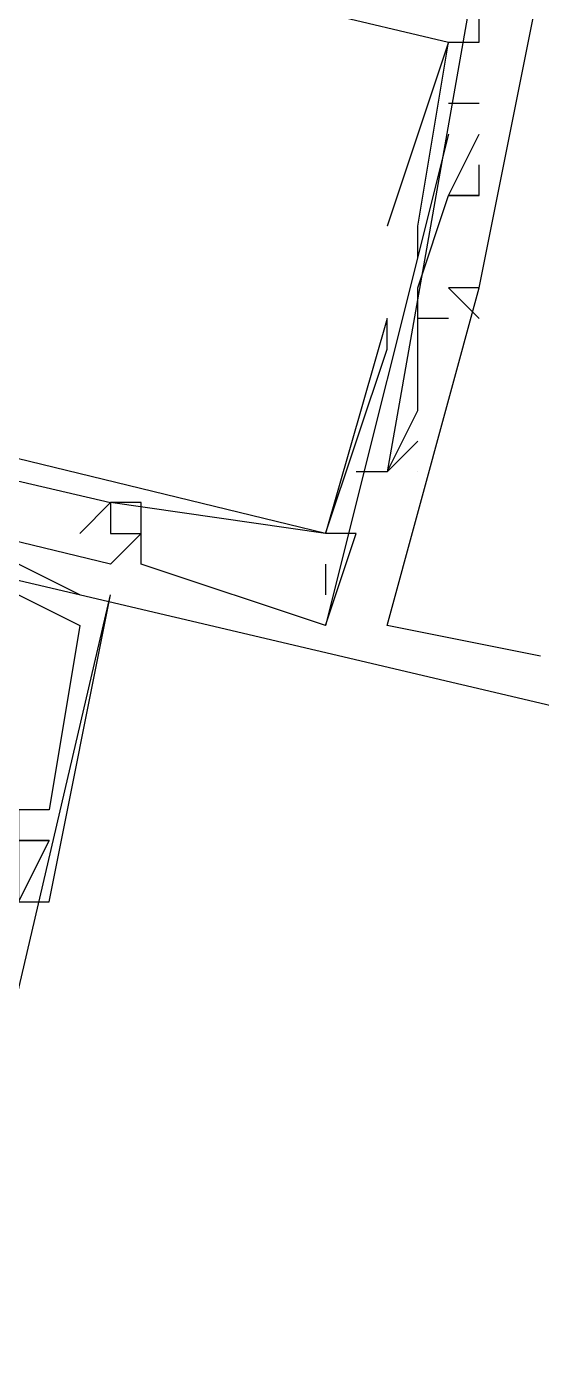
# Model space of a CAD drawing. Header units: feet. Extents: x -84 to 198, y -22 to 181.
# Drawn here: x 119.63 to 119.854, y 83.124 to 83.704 of the extents above; entities that cross this region are included whole.
import ezdxf

# ---------------------------------------------------------------- set-up
doc = ezdxf.new("R2010")
doc.units = ezdxf.units.FT
doc.layers.add('A-LINEA', color=7, linetype='CONTINUOUS')

msp = doc.modelspace()

# ---------------------------------------------------------------- linework, layer by layer
at = {"layer": 'A-LINEA'}
for p, q in [((119.8133, 83.6978), (119.8133, 83.6978)), ((119.8133, 83.6978), (119.8133, 83.6978)), ((119.8133, 83.6978), (119.8133, 83.6978)), ((119.8133, 83.6978), (119.8133, 83.6978)), ((119.8133, 83.6978), (119.8133, 83.6978)), ((119.8133, 83.6978), (119.8133, 83.6978)), ((119.8133, 83.6978), (119.8133, 83.6978)), ((119.8133, 83.6978), (119.8133, 83.6978)), ((119.8133, 83.6978), (119.8133, 83.6978)), ((119.8133, 83.6978), (119.8133, 83.6978)), ((119.8133, 83.6978), (119.8133, 83.6978)), ((119.8133, 83.6978), (119.8133, 83.6978)), ((119.8267, 83.6978), (119.8267, 83.6978)), ((119.8267, 83.6978), (119.8267, 83.6978)), ((119.8267, 83.6978), (119.8267, 83.6978)), ((119.8267, 83.6978), (119.8267, 83.6978)), ((119.8267, 83.6978), (119.8267, 83.6978)), ((119.8267, 83.6978), (119.8267, 83.6978)), ((119.8267, 83.6711), (119.8133, 83.6711)), ((119.8133, 83.6711), (119.8133, 83.6711)), ((119.8267, 83.6711), (119.8133, 83.6711)), ((119.8133, 83.6711), (119.8133, 83.6711)), ((119.8267, 83.6711), (119.8133, 83.6711)), ((119.8133, 83.6711), (119.8133, 83.6711)), ((119.8267, 83.6711), (119.8133, 83.6711)), ((119.8133, 83.6711), (119.8133, 83.6711)), ((119.8267, 83.6711), (119.8133, 83.6711)), ((119.8133, 83.6711), (119.8133, 83.6711)), ((119.8267, 83.6711), (119.8133, 83.6711)), ((119.8133, 83.6711), (119.8133, 83.6711)), ((119.8267, 83.6711), (119.8267, 83.6711)), ((119.8267, 83.6711), (119.8267, 83.6711)), ((119.8267, 83.6711), (119.8267, 83.6711)), ((119.8267, 83.6711), (119.8267, 83.6711)), ((119.8267, 83.6711), (119.8267, 83.6711)), ((119.8267, 83.6711), (119.8267, 83.6711)), ((119.8133, 83.6578), (119.8133, 83.6578)), ((119.8133, 83.6578), (119.8133, 83.6578)), ((119.8133, 83.6578), (119.8133, 83.6578)), ((119.8133, 83.6578), (119.8133, 83.6578)), ((119.8133, 83.6578), (119.8133, 83.6578)), ((119.8133, 83.6578), (119.8133, 83.6578)), ((119.8267, 83.6578), (119.8267, 83.6578)), ((119.8267, 83.6578), (119.8267, 83.6578)), ((119.8267, 83.6578), (119.8267, 83.6578)), ((119.8267, 83.6578), (119.8267, 83.6578)), ((119.8267, 83.6578), (119.8267, 83.6578)), ((119.8267, 83.6578), (119.8267, 83.6578)), ((119.8267, 83.6444), (119.8267, 83.6444)), ((119.8267, 83.6444), (119.8267, 83.6444)), ((119.8267, 83.6444), (119.8267, 83.6444)), ((119.8267, 83.6444), (119.8267, 83.6444)), ((119.8267, 83.6444), (119.8267, 83.6444)), ((119.8267, 83.6444), (119.8267, 83.6444)), ((119.8133, 83.6311), (119.8133, 83.6311)), ((119.8133, 83.6311), (119.8133, 83.6311)), ((119.8133, 83.6311), (119.8133, 83.6311)), ((119.8133, 83.6311), (119.8133, 83.6311)), ((119.8133, 83.6311), (119.8133, 83.6311)), ((119.8133, 83.6311), (119.8133, 83.6311)), ((119.8133, 83.6311), (119.8133, 83.6311)), ((119.8133, 83.6311), (119.8133, 83.6311)), ((119.8133, 83.6311), (119.8133, 83.6311)), ((119.8133, 83.6311), (119.8133, 83.6311)), ((119.8133, 83.6311), (119.8133, 83.6311)), ((119.8133, 83.6311), (119.8133, 83.6311)), ((119.8267, 83.6311), (119.8267, 83.6311)), ((119.8267, 83.6311), (119.8267, 83.6311)), ((119.8267, 83.6311), (119.8267, 83.6311)), ((119.8267, 83.6311), (119.8267, 83.6311)), ((119.8267, 83.6311), (119.8267, 83.6311)), ((119.8267, 83.6311), (119.8267, 83.6311)), ((119.8267, 83.6311), (119.8267, 83.6311)), ((119.8267, 83.6311), (119.8267, 83.6311)), ((119.8267, 83.6311), (119.8267, 83.6311)), ((119.8267, 83.6311), (119.8267, 83.6311)), ((119.8267, 83.6311), (119.8267, 83.6311)), ((119.8267, 83.6311), (119.8267, 83.6311)), ((119.7867, 83.6178), (119.7867, 83.6178)), ((119.7867, 83.6178), (119.7867, 83.6178)), ((119.7867, 83.6178), (119.7867, 83.6178)), ((119.7867, 83.6178), (119.7867, 83.6178)), ((119.7867, 83.6178), (119.7867, 83.6178)), ((119.7867, 83.6178), (119.7867, 83.6178)), ((119.8, 83.6178), (119.8, 83.6178)), ((119.8, 83.6178), (119.8, 83.6178)), ((119.8, 83.6178), (119.8, 83.6178)), ((119.8, 83.6178), (119.8, 83.6178)), ((119.8, 83.6178), (119.8, 83.6178)), ((119.8, 83.6178), (119.8, 83.6178)), ((119.8, 83.6044), (119.8, 83.6044)), ((119.8, 83.6044), (119.8, 83.6044)), ((119.8, 83.6044), (119.8, 83.6044)), ((119.8, 83.6044), (119.8, 83.6044)), ((119.8, 83.6044), (119.8, 83.6044)), ((119.8, 83.6044), (119.8, 83.6044)), ((119.8, 83.5911), (119.8, 83.5911)), ((119.8, 83.5911), (119.8, 83.5911)), ((119.8, 83.5911), (119.8, 83.5911)), ((119.8, 83.5911), (119.8, 83.5911)), ((119.8, 83.5911), (119.8, 83.5911)), ((119.8, 83.5911), (119.8, 83.5911)), ((119.8, 83.5911), (119.8, 83.5911)), ((119.8, 83.5911), (119.8, 83.5911)), ((119.8, 83.5911), (119.8, 83.5911)), ((119.8, 83.5911), (119.8, 83.5911)), ((119.8, 83.5911), (119.8, 83.5911)), ((119.8, 83.5911), (119.8, 83.5911)), ((119.8133, 83.5911), (119.8267, 83.5778)), ((119.8133, 83.5911), (119.8133, 83.5911)), ((119.8133, 83.5911), (119.8267, 83.5778)), ((119.8133, 83.5911), (119.8133, 83.5911)), ((119.8133, 83.5911), (119.8267, 83.5778)), ((119.8133, 83.5911), (119.8133, 83.5911)), ((119.8133, 83.5911), (119.8133, 83.5911)), ((119.8133, 83.5911), (119.8133, 83.5911)), ((119.8133, 83.5911), (119.8133, 83.5911)), ((119.8133, 83.5911), (119.8267, 83.5778)), ((119.8133, 83.5911), (119.8133, 83.5911)), ((119.8133, 83.5911), (119.8267, 83.5778)), ((119.8133, 83.5911), (119.8133, 83.5911)), ((119.8133, 83.5911), (119.8267, 83.5778)), ((119.8133, 83.5911), (119.8133, 83.5911)), ((119.8133, 83.5911), (119.8133, 83.5911)), ((119.8133, 83.5911), (119.8133, 83.5911)), ((119.8133, 83.5911), (119.8133, 83.5911)), ((119.8267, 83.5911), (119.8267, 83.5911)), ((119.8267, 83.5911), (119.8267, 83.5911)), ((119.8267, 83.5911), (119.8267, 83.5911)), ((119.8267, 83.5911), (119.8267, 83.5911)), ((119.8267, 83.5911), (119.8267, 83.5911)), ((119.8267, 83.5911), (119.8267, 83.5911)), ((119.8267, 83.5911), (119.8267, 83.5911)), ((119.8267, 83.5911), (119.8267, 83.5911)), ((119.8267, 83.5911), (119.8267, 83.5911)), ((119.8267, 83.5911), (119.8267, 83.5911)), ((119.8267, 83.5911), (119.8267, 83.5911)), ((119.8267, 83.5911), (119.8267, 83.5911)), ((119.7867, 83.5778), (119.7867, 83.5778)), ((119.7867, 83.5778), (119.7867, 83.5778)), ((119.7867, 83.5778), (119.7867, 83.5778)), ((119.7867, 83.5778), (119.7867, 83.5778)), ((119.7867, 83.5778), (119.7867, 83.5778)), ((119.7867, 83.5778), (119.7867, 83.5778)), ((119.7867, 83.5778), (119.7867, 83.5778)), ((119.7867, 83.5778), (119.7867, 83.5778)), ((119.7867, 83.5778), (119.7867, 83.5778)), ((119.7867, 83.5778), (119.7867, 83.5778)), ((119.7867, 83.5778), (119.7867, 83.5778)), ((119.7867, 83.5778), (119.7867, 83.5778)), ((119.8133, 83.5778), (119.8, 83.5778)), ((119.8, 83.5778), (119.8, 83.5778)), ((119.8133, 83.5778), (119.8, 83.5778)), ((119.8, 83.5778), (119.8, 83.5778)), ((119.8133, 83.5778), (119.8, 83.5778)), ((119.8, 83.5778), (119.8, 83.5778)), ((119.8133, 83.5778), (119.8, 83.5778)), ((119.8, 83.5778), (119.8, 83.5778)), ((119.8133, 83.5778), (119.8, 83.5778)), ((119.8, 83.5778), (119.8, 83.5778)), ((119.8133, 83.5778), (119.8, 83.5778)), ((119.8, 83.5778), (119.8, 83.5778)), ((119.8133, 83.5778), (119.8133, 83.5778)), ((119.8133, 83.5778), (119.8133, 83.5778)), ((119.8133, 83.5778), (119.8133, 83.5778)), ((119.8133, 83.5778), (119.8133, 83.5778)), ((119.8133, 83.5778), (119.8133, 83.5778)), ((119.8133, 83.5778), (119.8133, 83.5778)), ((119.8267, 83.5778), (119.8267, 83.5778)), ((119.8267, 83.5778), (119.8267, 83.5778)), ((119.8267, 83.5778), (119.8267, 83.5778)), ((119.8267, 83.5778), (119.8267, 83.5778)), ((119.8267, 83.5778), (119.8267, 83.5778)), ((119.8267, 83.5778), (119.8267, 83.5778)), ((119.7867, 83.5644), (119.7867, 83.5644)), ((119.7867, 83.5644), (119.7867, 83.5644)), ((119.7867, 83.5644), (119.7867, 83.5644)), ((119.7867, 83.5644), (119.7867, 83.5644)), ((119.7867, 83.5644), (119.7867, 83.5644)), ((119.7867, 83.5644), (119.7867, 83.5644)), ((119.7867, 83.5644), (119.7867, 83.5644)), ((119.7867, 83.5644), (119.7867, 83.5644)), ((119.7867, 83.5644), (119.7867, 83.5644)), ((119.7867, 83.5644), (119.7867, 83.5644)), ((119.7867, 83.5644), (119.7867, 83.5644)), ((119.7867, 83.5644), (119.7867, 83.5644)), ((119.8, 83.5511), (119.8, 83.5511)), ((119.8, 83.5511), (119.8, 83.5511)), ((119.8, 83.5511), (119.8, 83.5511)), ((119.8, 83.5511), (119.8, 83.5511)), ((119.8, 83.5511), (119.8, 83.5511)), ((119.8, 83.5511), (119.8, 83.5511)), ((119.8, 83.5378), (119.8, 83.5378)), ((119.8, 83.5378), (119.8, 83.5378)), ((119.8, 83.5378), (119.8, 83.5378)), ((119.8, 83.5378), (119.8, 83.5378)), ((119.8, 83.5378), (119.8, 83.5378)), ((119.8, 83.5378), (119.8, 83.5378)), ((119.8, 83.5244), (119.8, 83.5244)), ((119.8, 83.5244), (119.8, 83.5244)), ((119.8, 83.5244), (119.8, 83.5244)), ((119.8, 83.5244), (119.8, 83.5244)), ((119.8, 83.5244), (119.8, 83.5244)), ((119.8, 83.5244), (119.8, 83.5244)), ((119.7733, 83.5111), (119.7733, 83.5111)), ((119.7733, 83.5111), (119.7733, 83.5111)), ((119.7733, 83.5111), (119.7733, 83.5111)), ((119.7733, 83.5111), (119.7733, 83.5111)), ((119.7733, 83.5111), (119.7733, 83.5111)), ((119.7733, 83.5111), (119.7733, 83.5111)), ((119.7867, 83.5111), (119.7867, 83.5111)), ((119.7867, 83.5111), (119.7867, 83.5111)), ((119.7867, 83.5111), (119.7867, 83.5111)), ((119.7867, 83.5111), (119.7867, 83.5111)), ((119.7867, 83.5111), (119.7867, 83.5111)), ((119.7867, 83.5111), (119.7867, 83.5111)), ((119.7867, 83.5111), (119.7867, 83.5111)), ((119.7867, 83.5111), (119.7867, 83.5111)), ((119.7867, 83.5111), (119.7867, 83.5111)), ((119.7867, 83.5111), (119.7867, 83.5111)), ((119.7867, 83.5111), (119.7867, 83.5111)), ((119.7867, 83.5111), (119.7867, 83.5111)), ((119.7867, 83.5111), (119.7867, 83.5111)), ((119.7867, 83.5111), (119.7867, 83.5111)), ((119.7867, 83.5111), (119.7867, 83.5111)), ((119.7867, 83.5111), (119.7867, 83.5111)), ((119.7867, 83.5111), (119.7867, 83.5111)), ((119.7867, 83.5111), (119.7867, 83.5111)), ((119.8, 83.5111), (119.8, 83.5111)), ((119.8, 83.5111), (119.8, 83.5111)), ((119.8, 83.5111), (119.8, 83.5111)), ((119.8, 83.5111), (119.8, 83.5111)), ((119.8, 83.5111), (119.8, 83.5111)), ((119.8, 83.5111), (119.8, 83.5111)), ((119.8, 83.5111), (119.8, 83.5111)), ((119.8, 83.5111), (119.8, 83.5111)), ((119.8, 83.5111), (119.8, 83.5111)), ((119.8, 83.5111), (119.8, 83.5111)), ((119.8, 83.5111), (119.8, 83.5111)), ((119.8, 83.5111), (119.8, 83.5111)), ((119.6533, 83.4844), (119.6667, 83.4978)), ((119.6533, 83.4844), (119.6667, 83.4978)), ((119.6533, 83.4844), (119.6667, 83.4978)), ((119.6533, 83.4844), (119.6667, 83.4978)), ((119.6533, 83.4844), (119.6667, 83.4978)), ((119.6533, 83.4844), (119.6667, 83.4978)), ((119.6667, 83.4978), (119.6667, 83.4978)), ((119.6667, 83.4978), (119.6667, 83.4978)), ((119.6667, 83.4978), (119.6667, 83.4978)), ((119.6667, 83.4978), (119.6667, 83.4978)), ((119.6667, 83.4978), (119.6667, 83.4978)), ((119.6667, 83.4978), (119.6667, 83.4978)), ((119.6667, 83.4978), (119.6667, 83.4978)), ((119.6667, 83.4978), (119.6667, 83.4978)), ((119.6667, 83.4978), (119.6667, 83.4978)), ((119.6667, 83.4978), (119.6667, 83.4978)), ((119.6667, 83.4978), (119.6667, 83.4978)), ((119.6667, 83.4978), (119.6667, 83.4978)), ((119.6667, 83.4978), (119.6667, 83.4978)), ((119.6667, 83.4978), (119.6667, 83.4978)), ((119.6667, 83.4978), (119.6667, 83.4978)), ((119.6667, 83.4978), (119.6667, 83.4978)), ((119.6667, 83.4978), (119.6667, 83.4978)), ((119.6667, 83.4978), (119.6667, 83.4978)), ((119.6667, 83.4978), (119.6667, 83.4978)), ((119.6667, 83.4978), (119.6667, 83.4978)), ((119.6667, 83.4978), (119.6667, 83.4978)), ((119.6667, 83.4978), (119.6667, 83.4978)), ((119.6667, 83.4978), (119.6667, 83.4978)), ((119.6667, 83.4978), (119.6667, 83.4978)), ((119.6667, 83.4978), (119.6667, 83.4978)), ((119.6667, 83.4978), (119.6667, 83.4978)), ((119.6667, 83.4978), (119.6667, 83.4978)), ((119.6667, 83.4978), (119.6667, 83.4978)), ((119.6667, 83.4978), (119.6667, 83.4978)), ((119.6667, 83.4978), (119.6667, 83.4978)), ((119.68, 83.4978), (119.68, 83.4978)), ((119.68, 83.4978), (119.68, 83.4978)), ((119.68, 83.4978), (119.68, 83.4978)), ((119.68, 83.4978), (119.68, 83.4978)), ((119.68, 83.4978), (119.68, 83.4978)), ((119.68, 83.4978), (119.68, 83.4978)), ((119.6533, 83.4844), (119.6533, 83.4844)), ((119.6533, 83.4844), (119.6533, 83.4844)), ((119.6533, 83.4844), (119.6533, 83.4844)), ((119.6533, 83.4844), (119.6533, 83.4844)), ((119.6533, 83.4844), (119.6533, 83.4844)), ((119.6533, 83.4844), (119.6533, 83.4844)), ((119.6533, 83.4844), (119.6533, 83.4844)), ((119.6533, 83.4844), (119.6533, 83.4844)), ((119.6533, 83.4844), (119.6533, 83.4844)), ((119.6533, 83.4844), (119.6533, 83.4844)), ((119.6533, 83.4844), (119.6533, 83.4844)), ((119.6533, 83.4844), (119.6533, 83.4844)), ((119.6667, 83.4844), (119.6667, 83.4844)), ((119.6667, 83.4844), (119.6667, 83.4844)), ((119.6667, 83.4844), (119.6667, 83.4844)), ((119.6667, 83.4844), (119.6667, 83.4844)), ((119.6667, 83.4844), (119.6667, 83.4844)), ((119.6667, 83.4844), (119.6667, 83.4844)), ((119.6667, 83.4844), (119.6667, 83.4844)), ((119.6667, 83.4844), (119.6667, 83.4844)), ((119.6667, 83.4844), (119.6667, 83.4844)), ((119.6667, 83.4844), (119.6667, 83.4844)), ((119.6667, 83.4844), (119.6667, 83.4844)), ((119.6667, 83.4844), (119.6667, 83.4844)), ((119.6667, 83.4844), (119.6667, 83.4844)), ((119.6667, 83.4844), (119.6667, 83.4844)), ((119.6667, 83.4844), (119.6667, 83.4844)), ((119.6667, 83.4844), (119.6667, 83.4844)), ((119.6667, 83.4844), (119.6667, 83.4844)), ((119.6667, 83.4844), (119.6667, 83.4844)), ((119.6667, 83.4844), (119.6667, 83.4844)), ((119.6667, 83.4844), (119.6667, 83.4844)), ((119.6667, 83.4844), (119.6667, 83.4844)), ((119.6667, 83.4844), (119.6667, 83.4844)), ((119.6667, 83.4844), (119.6667, 83.4844)), ((119.6667, 83.4844), (119.6667, 83.4844)), ((119.6667, 83.4844), (119.6667, 83.4844)), ((119.6667, 83.4844), (119.6667, 83.4844)), ((119.6667, 83.4844), (119.6667, 83.4844)), ((119.6667, 83.4844), (119.6667, 83.4844)), ((119.6667, 83.4844), (119.6667, 83.4844)), ((119.6667, 83.4844), (119.6667, 83.4844)), ((119.68, 83.4844), (119.68, 83.4844)), ((119.68, 83.4844), (119.68, 83.4844)), ((119.68, 83.4844), (119.68, 83.4844)), ((119.68, 83.4844), (119.68, 83.4844)), ((119.68, 83.4844), (119.68, 83.4844)), ((119.68, 83.4844), (119.68, 83.4844)), ((119.68, 83.4844), (119.68, 83.4844)), ((119.68, 83.4844), (119.68, 83.4844)), ((119.68, 83.4844), (119.68, 83.4844)), ((119.68, 83.4844), (119.68, 83.4844)), ((119.68, 83.4844), (119.68, 83.4844)), ((119.68, 83.4844), (119.68, 83.4844)), ((119.68, 83.4844), (119.68, 83.4844)), ((119.68, 83.4844), (119.68, 83.4844)), ((119.68, 83.4844), (119.68, 83.4844)), ((119.68, 83.4844), (119.68, 83.4844)), ((119.68, 83.4844), (119.68, 83.4844)), ((119.68, 83.4844), (119.68, 83.4844)), ((119.76, 83.4844), (119.76, 83.4844)), ((119.76, 83.4844), (119.76, 83.4844)), ((119.76, 83.4844), (119.76, 83.4844)), ((119.76, 83.4844), (119.76, 83.4844)), ((119.76, 83.4844), (119.76, 83.4844)), ((119.76, 83.4844), (119.76, 83.4844)), ((119.76, 83.4844), (119.76, 83.4844)), ((119.76, 83.4844), (119.76, 83.4844)), ((119.76, 83.4844), (119.76, 83.4844)), ((119.76, 83.4844), (119.76, 83.4844)), ((119.76, 83.4844), (119.76, 83.4844)), ((119.76, 83.4844), (119.76, 83.4844)), ((119.76, 83.4844), (119.76, 83.4844)), ((119.76, 83.4844), (119.76, 83.4844)), ((119.76, 83.4844), (119.76, 83.4844)), ((119.76, 83.4844), (119.76, 83.4844)), ((119.76, 83.4844), (119.76, 83.4844)), ((119.76, 83.4844), (119.76, 83.4844)), ((119.76, 83.4844), (119.76, 83.4844)), ((119.76, 83.4844), (119.76, 83.4844)), ((119.76, 83.4844), (119.76, 83.4844)), ((119.76, 83.4844), (119.76, 83.4844)), ((119.76, 83.4844), (119.76, 83.4844)), ((119.76, 83.4844), (119.76, 83.4844)), ((119.76, 83.4844), (119.76, 83.4844)), ((119.76, 83.4844), (119.76, 83.4844)), ((119.76, 83.4844), (119.76, 83.4844)), ((119.76, 83.4844), (119.76, 83.4844)), ((119.76, 83.4844), (119.76, 83.4844)), ((119.76, 83.4844), (119.76, 83.4844)), ((119.76, 83.4844), (119.76, 83.4844)), ((119.76, 83.4844), (119.76, 83.4844)), ((119.76, 83.4844), (119.76, 83.4844)), ((119.76, 83.4844), (119.76, 83.4844)), ((119.76, 83.4844), (119.76, 83.4844)), ((119.76, 83.4844), (119.76, 83.4844)), ((119.7733, 83.4844), (119.7733, 83.4844)), ((119.7733, 83.4844), (119.7733, 83.4844)), ((119.7733, 83.4844), (119.7733, 83.4844)), ((119.7733, 83.4844), (119.7733, 83.4844)), ((119.7733, 83.4844), (119.7733, 83.4844)), ((119.7733, 83.4844), (119.7733, 83.4844)), ((119.7733, 83.4844), (119.7733, 83.4844)), ((119.7733, 83.4844), (119.7733, 83.4844)), ((119.7733, 83.4844), (119.7733, 83.4844)), ((119.7733, 83.4844), (119.7733, 83.4844)), ((119.7733, 83.4844), (119.7733, 83.4844)), ((119.7733, 83.4844), (119.7733, 83.4844)), ((119.6667, 83.4711), (119.6667, 83.4711)), ((119.6667, 83.4711), (119.6667, 83.4711)), ((119.6667, 83.4711), (119.6667, 83.4711)), ((119.6667, 83.4711), (119.6667, 83.4711)), ((119.6667, 83.4711), (119.6667, 83.4711)), ((119.6667, 83.4711), (119.6667, 83.4711)), ((119.68, 83.4711), (119.68, 83.4711)), ((119.68, 83.4711), (119.68, 83.4711)), ((119.68, 83.4711), (119.68, 83.4711)), ((119.68, 83.4711), (119.68, 83.4711)), ((119.68, 83.4711), (119.68, 83.4711)), ((119.68, 83.4711), (119.68, 83.4711)), ((119.76, 83.4711), (119.76, 83.4578)), ((119.76, 83.4711), (119.76, 83.4711)), ((119.76, 83.4711), (119.76, 83.4578)), ((119.76, 83.4711), (119.76, 83.4711)), ((119.76, 83.4711), (119.76, 83.4578)), ((119.76, 83.4711), (119.76, 83.4711)), ((119.76, 83.4711), (119.76, 83.4578)), ((119.76, 83.4711), (119.76, 83.4711)), ((119.76, 83.4711), (119.76, 83.4578)), ((119.76, 83.4711), (119.76, 83.4711)), ((119.76, 83.4711), (119.76, 83.4578)), ((119.76, 83.4711), (119.76, 83.4711)), ((119.76, 83.4711), (119.76, 83.4578)), ((119.76, 83.4711), (119.76, 83.4711)), ((119.76, 83.4711), (119.76, 83.4578)), ((119.76, 83.4711), (119.76, 83.4711)), ((119.76, 83.4711), (119.76, 83.4578)), ((119.76, 83.4711), (119.76, 83.4711)), ((119.76, 83.4711), (119.76, 83.4578)), ((119.76, 83.4711), (119.76, 83.4711)), ((119.76, 83.4711), (119.76, 83.4578)), ((119.76, 83.4711), (119.76, 83.4711)), ((119.76, 83.4711), (119.76, 83.4578)), ((119.76, 83.4711), (119.76, 83.4711)), ((119.5733, 83.0578), (119.6667, 83.4578)), ((119.5733, 83.0578), (119.6667, 83.4578)), ((119.6533, 83.4578), (119.6533, 83.4578)), ((119.6533, 83.4578), (119.6533, 83.4578)), ((119.6533, 83.4578), (119.6533, 83.4578)), ((119.6533, 83.4578), (119.6533, 83.4578)), ((119.6533, 83.4578), (119.6533, 83.4578)), ((119.6533, 83.4578), (119.6533, 83.4578)), ((119.6667, 83.4578), (119.6667, 83.4578)), ((119.6667, 83.4578), (119.6667, 83.4578)), ((119.6667, 83.4578), (119.6667, 83.4578)), ((119.6667, 83.4578), (119.6667, 83.4578)), ((119.6667, 83.4578), (119.6667, 83.4578)), ((119.6667, 83.4578), (119.6667, 83.4578)), ((119.76, 83.4578), (119.76, 83.4578)), ((119.76, 83.4578), (119.76, 83.4578)), ((119.76, 83.4578), (119.76, 83.4578)), ((119.76, 83.4578), (119.76, 83.4578)), ((119.76, 83.4578), (119.76, 83.4578)), ((119.76, 83.4578), (119.76, 83.4578)), ((119.76, 83.4578), (119.76, 83.4578)), ((119.76, 83.4578), (119.76, 83.4578)), ((119.76, 83.4578), (119.76, 83.4578)), ((119.76, 83.4578), (119.76, 83.4578)), ((119.76, 83.4578), (119.76, 83.4578)), ((119.76, 83.4578), (119.76, 83.4578)), ((119.6533, 83.4444), (119.6533, 83.4444)), ((119.6533, 83.4444), (119.6533, 83.4444)), ((119.6533, 83.4444), (119.6533, 83.4444)), ((119.6533, 83.4444), (119.6533, 83.4444)), ((119.6533, 83.4444), (119.6533, 83.4444)), ((119.6533, 83.4444), (119.6533, 83.4444)), ((119.76, 83.4444), (119.76, 83.4444)), ((119.76, 83.4444), (119.76, 83.4444)), ((119.76, 83.4444), (119.76, 83.4444)), ((119.76, 83.4444), (119.76, 83.4444)), ((119.76, 83.4444), (119.76, 83.4444)), ((119.76, 83.4444), (119.76, 83.4444)), ((119.76, 83.4444), (119.76, 83.4444)), ((119.76, 83.4444), (119.76, 83.4444)), ((119.76, 83.4444), (119.76, 83.4444)), ((119.76, 83.4444), (119.76, 83.4444)), ((119.76, 83.4444), (119.76, 83.4444)), ((119.76, 83.4444), (119.76, 83.4444)), ((119.76, 83.4444), (119.76, 83.4444)), ((119.76, 83.4444), (119.76, 83.4444)), ((119.76, 83.4444), (119.76, 83.4444)), ((119.76, 83.4444), (119.76, 83.4444)), ((119.76, 83.4444), (119.76, 83.4444)), ((119.76, 83.4444), (119.76, 83.4444)), ((119.7867, 83.4444), (119.7867, 83.4444)), ((119.7867, 83.4444), (119.7867, 83.4444)), ((119.7867, 83.4444), (119.7867, 83.4444)), ((119.7867, 83.4444), (119.7867, 83.4444)), ((119.7867, 83.4444), (119.7867, 83.4444)), ((119.7867, 83.4444), (119.7867, 83.4444)), ((119.8533, 83.4311), (119.8533, 83.4311)), ((119.8533, 83.4311), (119.8533, 83.4311)), ((119.8533, 83.4311), (119.8533, 83.4311)), ((119.8533, 83.4311), (119.8533, 83.4311)), ((119.8533, 83.4311), (119.8533, 83.4311)), ((119.8533, 83.4311), (119.8533, 83.4311)), ((119.64, 83.3644), (119.64, 83.3644)), ((119.64, 83.3644), (119.64, 83.3644)), ((119.64, 83.3644), (119.64, 83.3644)), ((119.64, 83.3644), (119.64, 83.3644)), ((119.64, 83.3644), (119.64, 83.3644)), ((119.64, 83.3644), (119.64, 83.3644)), ((119.64, 83.3511), (119.64, 83.3511)), ((119.64, 83.3511), (119.64, 83.3511)), ((119.64, 83.3511), (119.64, 83.3511)), ((119.64, 83.3511), (119.64, 83.3511)), ((119.64, 83.3511), (119.64, 83.3511)), ((119.64, 83.3511), (119.64, 83.3511)), ((119.64, 83.3244), (119.64, 83.3244)), ((119.64, 83.3244), (119.64, 83.3244)), ((119.64, 83.3244), (119.64, 83.3244)), ((119.64, 83.3244), (119.64, 83.3244)), ((119.64, 83.3244), (119.64, 83.3244)), ((119.64, 83.3244), (119.64, 83.3244))]:
    msp.add_line(p, q, dxfattribs=at)
for points in [[(119.28, 83.7378), (119.2933, 83.7378), (119.3067, 83.8178), (119.8133, 83.6978), (119.7867, 83.6178), (119.7867, 83.6178)], [(119.28, 83.7378), (119.2933, 83.7378), (119.3067, 83.8178), (119.8133, 83.6978), (119.7867, 83.6178), (119.7867, 83.6178)], [(119.28, 83.7378), (119.2933, 83.7378), (119.3067, 83.8178), (119.8133, 83.6978), (119.7867, 83.6178), (119.7867, 83.6178)], [(119.28, 83.7378), (119.2933, 83.7378), (119.3067, 83.8178), (119.8133, 83.6978), (119.7867, 83.6178), (119.7867, 83.6178)], [(119.28, 83.7378), (119.2933, 83.7378), (119.3067, 83.8178), (119.8133, 83.6978), (119.7867, 83.6178), (119.7867, 83.6178)], [(119.28, 83.7378), (119.2933, 83.7378), (119.3067, 83.8178), (119.8133, 83.6978), (119.7867, 83.6178), (119.7867, 83.6178)], [(119.2933, 83.7911), (119.28, 83.7911), (119.2533, 83.7244), (119.24, 83.7244), (119.2, 83.5644), (119.88, 83.4044), (119.88, 83.4178), (119.8667, 83.4178)], [(119.2933, 83.7911), (119.28, 83.7911), (119.2533, 83.7244), (119.24, 83.7244), (119.2, 83.5644), (119.88, 83.4044), (119.88, 83.4178), (119.8667, 83.4178)], [(119.2933, 83.7911), (119.28, 83.7911), (119.2533, 83.7244), (119.24, 83.7244), (119.2, 83.5644), (119.88, 83.4044), (119.88, 83.4178), (119.8667, 83.4178)], [(119.2933, 83.7911), (119.28, 83.7911), (119.2533, 83.7244), (119.24, 83.7244), (119.2, 83.5644), (119.88, 83.4044), (119.88, 83.4178), (119.8667, 83.4178)], [(119.2933, 83.7911), (119.28, 83.7911), (119.2533, 83.7244), (119.24, 83.7244), (119.2, 83.5644), (119.88, 83.4044), (119.88, 83.4178), (119.8667, 83.4178)], [(119.2933, 83.7911), (119.28, 83.7911), (119.2533, 83.7244), (119.24, 83.7244), (119.2, 83.5644), (119.88, 83.4044), (119.88, 83.4178), (119.8667, 83.4178)], [(119.7467, 83.7244), (119.7467, 83.7511), (119.8267, 83.7378), (119.7867, 83.5111), (119.7733, 83.5111)], [(119.7467, 83.7244), (119.7467, 83.7511), (119.8267, 83.7378), (119.7867, 83.5111), (119.7733, 83.5111)], [(119.7467, 83.7244), (119.7467, 83.7511), (119.8267, 83.7378), (119.7867, 83.5111), (119.7733, 83.5111)], [(119.7467, 83.7244), (119.7467, 83.7511), (119.8267, 83.7378), (119.7867, 83.5111), (119.7733, 83.5111)], [(119.7467, 83.7244), (119.7467, 83.7511), (119.8267, 83.7378), (119.7867, 83.5111), (119.7733, 83.5111)], [(119.7467, 83.7244), (119.7467, 83.7511), (119.8267, 83.7378), (119.7867, 83.5111), (119.7733, 83.5111)], [(119.8, 83.6044), (119.8, 83.6178), (119.8133, 83.6978), (119.8267, 83.6978), (119.8267, 83.7244)], [(119.8, 83.6044), (119.8, 83.6178), (119.8133, 83.6978), (119.8267, 83.6978), (119.8267, 83.7244)], [(119.8, 83.6044), (119.8, 83.6178), (119.8133, 83.6978), (119.8267, 83.6978), (119.8267, 83.7244)], [(119.8, 83.6044), (119.8, 83.6178), (119.8133, 83.6978), (119.8267, 83.6978), (119.8267, 83.7244)], [(119.8, 83.6044), (119.8, 83.6178), (119.8133, 83.6978), (119.8267, 83.6978), (119.8267, 83.7244)], [(119.8, 83.6044), (119.8, 83.6178), (119.8133, 83.6978), (119.8267, 83.6978), (119.8267, 83.7244)], [(119.8267, 83.5911), (119.8533, 83.7244), (119.92, 83.7111)], [(119.8267, 83.5911), (119.8533, 83.7244), (119.92, 83.7111)], [(119.8267, 83.5911), (119.8533, 83.7244), (119.92, 83.7111)], [(119.8267, 83.5911), (119.8533, 83.7244), (119.92, 83.7111)], [(119.8267, 83.5911), (119.8533, 83.7244), (119.92, 83.7111)], [(119.8267, 83.5911), (119.8533, 83.7244), (119.92, 83.7111)], [(119.76, 83.4444), (119.7733, 83.4844), (119.76, 83.4844), (119.7867, 83.5644), (119.7867, 83.5778), (119.7867, 83.5778), (119.76, 83.4844), (119.2667, 83.6044), (119.28, 83.6978), (119.2667, 83.6844)], [(119.76, 83.4444), (119.7733, 83.4844), (119.76, 83.4844), (119.7867, 83.5644), (119.7867, 83.5778), (119.7867, 83.5778), (119.76, 83.4844), (119.2667, 83.6044), (119.28, 83.6978), (119.2667, 83.6844)], [(119.76, 83.4444), (119.7733, 83.4844), (119.76, 83.4844), (119.7867, 83.5644), (119.7867, 83.5778), (119.7867, 83.5778), (119.76, 83.4844), (119.2667, 83.6044), (119.28, 83.6978), (119.2667, 83.6844)], [(119.76, 83.4444), (119.7733, 83.4844), (119.76, 83.4844), (119.7867, 83.5644), (119.7867, 83.5778), (119.7867, 83.5778), (119.76, 83.4844), (119.2667, 83.6044), (119.28, 83.6978), (119.2667, 83.6844)], [(119.76, 83.4444), (119.7733, 83.4844), (119.76, 83.4844), (119.7867, 83.5644), (119.7867, 83.5778), (119.7867, 83.5778), (119.76, 83.4844), (119.2667, 83.6044), (119.28, 83.6978), (119.2667, 83.6844)], [(119.76, 83.4444), (119.7733, 83.4844), (119.76, 83.4844), (119.7867, 83.5644), (119.7867, 83.5778), (119.7867, 83.5778), (119.76, 83.4844), (119.2667, 83.6044), (119.28, 83.6978), (119.2667, 83.6844)], [(119.76, 83.4444), (119.7733, 83.4844), (119.76, 83.4844), (119.7867, 83.5644), (119.7867, 83.5778), (119.7867, 83.5778), (119.76, 83.4844), (119.2667, 83.6044), (119.28, 83.6978), (119.2667, 83.6844)], [(119.76, 83.4444), (119.7733, 83.4844), (119.76, 83.4844), (119.7867, 83.5644), (119.7867, 83.5778), (119.7867, 83.5778), (119.76, 83.4844), (119.2667, 83.6044), (119.28, 83.6978), (119.2667, 83.6844)], [(119.76, 83.4444), (119.7733, 83.4844), (119.76, 83.4844), (119.7867, 83.5644), (119.7867, 83.5778), (119.7867, 83.5778), (119.76, 83.4844), (119.2667, 83.6044), (119.28, 83.6978), (119.2667, 83.6844)], [(119.76, 83.4444), (119.7733, 83.4844), (119.76, 83.4844), (119.7867, 83.5644), (119.7867, 83.5778), (119.7867, 83.5778), (119.76, 83.4844), (119.2667, 83.6044), (119.28, 83.6978), (119.2667, 83.6844)], [(119.76, 83.4444), (119.7733, 83.4844), (119.76, 83.4844), (119.7867, 83.5644), (119.7867, 83.5778), (119.7867, 83.5778), (119.76, 83.4844), (119.2667, 83.6044), (119.28, 83.6978), (119.2667, 83.6844)], [(119.76, 83.4444), (119.7733, 83.4844), (119.76, 83.4844), (119.7867, 83.5644), (119.7867, 83.5778), (119.7867, 83.5778), (119.76, 83.4844), (119.2667, 83.6044), (119.28, 83.6978), (119.2667, 83.6844)], [(119.8133, 83.6578), (119.76, 83.4444), (119.68, 83.4711), (119.68, 83.4978), (119.6667, 83.4978), (119.6667, 83.4844), (119.68, 83.4844), (119.6667, 83.4711), (119.2267, 83.5778), (119.2267, 83.5911), (119.24, 83.5911)], [(119.8133, 83.6578), (119.76, 83.4444), (119.68, 83.4711), (119.68, 83.4978), (119.6667, 83.4978), (119.6667, 83.4844), (119.68, 83.4844), (119.6667, 83.4711), (119.2267, 83.5778), (119.2267, 83.5911), (119.24, 83.5911)], [(119.8133, 83.6578), (119.76, 83.4444), (119.68, 83.4711), (119.68, 83.4978), (119.6667, 83.4978), (119.6667, 83.4844), (119.68, 83.4844), (119.6667, 83.4711), (119.2267, 83.5778), (119.2267, 83.5911), (119.24, 83.5911)], [(119.8133, 83.6578), (119.76, 83.4444), (119.68, 83.4711), (119.68, 83.4978), (119.6667, 83.4978), (119.6667, 83.4844), (119.68, 83.4844), (119.6667, 83.4711), (119.2267, 83.5778), (119.2267, 83.5911), (119.24, 83.5911)], [(119.8133, 83.6578), (119.76, 83.4444), (119.68, 83.4711), (119.68, 83.4978), (119.6667, 83.4978), (119.6667, 83.4844), (119.68, 83.4844), (119.6667, 83.4711), (119.2267, 83.5778), (119.2267, 83.5911), (119.24, 83.5911)], [(119.8133, 83.6578), (119.76, 83.4444), (119.68, 83.4711), (119.68, 83.4978), (119.6667, 83.4978), (119.6667, 83.4844), (119.68, 83.4844), (119.6667, 83.4711), (119.2267, 83.5778), (119.2267, 83.5911), (119.24, 83.5911)], [(119.8267, 83.6311), (119.8133, 83.6311), (119.8267, 83.6578)], [(119.8267, 83.6311), (119.8133, 83.6311), (119.8267, 83.6578)], [(119.8267, 83.6311), (119.8133, 83.6311), (119.8267, 83.6578)], [(119.8267, 83.6311), (119.8133, 83.6311), (119.8267, 83.6578)], [(119.8267, 83.6311), (119.8133, 83.6311), (119.8267, 83.6578)], [(119.8267, 83.6311), (119.8133, 83.6311), (119.8267, 83.6578)], [(119.8, 83.5911), (119.8133, 83.6311), (119.8267, 83.6311), (119.8267, 83.6444)], [(119.8, 83.5911), (119.8133, 83.6311), (119.8267, 83.6311), (119.8267, 83.6444)], [(119.8, 83.5911), (119.8133, 83.6311), (119.8267, 83.6311), (119.8267, 83.6444)], [(119.8, 83.5911), (119.8133, 83.6311), (119.8267, 83.6311), (119.8267, 83.6444)], [(119.8, 83.5911), (119.8133, 83.6311), (119.8267, 83.6311), (119.8267, 83.6444)], [(119.8, 83.5911), (119.8133, 83.6311), (119.8267, 83.6311), (119.8267, 83.6444)], [(119.2667, 83.5911), (119.6667, 83.4978), (119.6533, 83.4844)], [(119.2667, 83.5911), (119.6667, 83.4978), (119.6533, 83.4844)], [(119.2667, 83.5911), (119.6667, 83.4978), (119.6533, 83.4844)], [(119.2667, 83.5911), (119.6667, 83.4978), (119.6533, 83.4844)], [(119.2667, 83.5911), (119.6667, 83.4978), (119.6533, 83.4844)], [(119.2667, 83.5911), (119.6667, 83.4978), (119.6533, 83.4844)], [(119.2667, 83.5911), (119.6667, 83.4978), (119.6533, 83.4844)], [(119.2667, 83.5911), (119.6667, 83.4978), (119.6533, 83.4844)], [(119.2667, 83.5911), (119.6667, 83.4978), (119.6533, 83.4844)], [(119.2667, 83.5911), (119.6667, 83.4978), (119.6533, 83.4844)], [(119.2667, 83.5911), (119.6667, 83.4978), (119.6533, 83.4844)], [(119.2667, 83.5911), (119.6667, 83.4978), (119.6533, 83.4844)], [(119.8, 83.5244), (119.7867, 83.5111), (119.8, 83.5378), (119.8, 83.5511), (119.8, 83.5911)], [(119.8, 83.5244), (119.7867, 83.5111), (119.8, 83.5378), (119.8, 83.5511), (119.8, 83.5911)], [(119.8, 83.5244), (119.7867, 83.5111), (119.8, 83.5378), (119.8, 83.5511), (119.8, 83.5911)], [(119.8533, 83.4311), (119.7867, 83.4444), (119.8267, 83.5911), (119.8133, 83.5911)], [(119.8533, 83.4311), (119.7867, 83.4444), (119.8267, 83.5911), (119.8133, 83.5911)], [(119.8533, 83.4311), (119.7867, 83.4444), (119.8267, 83.5911), (119.8133, 83.5911)], [(119.8, 83.5244), (119.7867, 83.5111), (119.8, 83.5378), (119.8, 83.5511), (119.8, 83.5911)], [(119.8, 83.5244), (119.7867, 83.5111), (119.8, 83.5378), (119.8, 83.5511), (119.8, 83.5911)], [(119.8, 83.5244), (119.7867, 83.5111), (119.8, 83.5378), (119.8, 83.5511), (119.8, 83.5911)], [(119.8533, 83.4311), (119.7867, 83.4444), (119.8267, 83.5911), (119.8133, 83.5911)], [(119.8533, 83.4311), (119.7867, 83.4444), (119.8267, 83.5911), (119.8133, 83.5911)], [(119.8533, 83.4311), (119.7867, 83.4444), (119.8267, 83.5911), (119.8133, 83.5911)], [(119.76, 83.4844), (119.6667, 83.4978), (119.6667, 83.4844), (119.68, 83.4844)], [(119.76, 83.4844), (119.6667, 83.4978), (119.6667, 83.4844), (119.68, 83.4844)], [(119.76, 83.4844), (119.6667, 83.4978), (119.6667, 83.4844), (119.68, 83.4844)], [(119.76, 83.4844), (119.6667, 83.4978), (119.6667, 83.4844), (119.68, 83.4844)], [(119.76, 83.4844), (119.6667, 83.4978), (119.6667, 83.4844), (119.68, 83.4844)], [(119.76, 83.4844), (119.6667, 83.4978), (119.6667, 83.4844), (119.68, 83.4844)], [(119.76, 83.4844), (119.6667, 83.4978), (119.6667, 83.4844), (119.68, 83.4844)], [(119.76, 83.4844), (119.6667, 83.4978), (119.6667, 83.4844), (119.68, 83.4844)], [(119.76, 83.4844), (119.6667, 83.4978), (119.6667, 83.4844), (119.68, 83.4844)], [(119.76, 83.4844), (119.6667, 83.4978), (119.6667, 83.4844), (119.68, 83.4844)], [(119.76, 83.4844), (119.6667, 83.4978), (119.6667, 83.4844), (119.68, 83.4844)], [(119.76, 83.4844), (119.6667, 83.4978), (119.6667, 83.4844), (119.68, 83.4844)], [(119.6667, 83.4844), (119.6667, 83.4844), (119.6667, 83.4844)], [(119.6667, 83.4844), (119.6667, 83.4844), (119.6667, 83.4844)], [(119.6667, 83.4844), (119.6667, 83.4844), (119.6667, 83.4844)], [(119.6667, 83.4844), (119.6667, 83.4844), (119.6667, 83.4844)], [(119.6667, 83.4844), (119.6667, 83.4844), (119.6667, 83.4844)], [(119.6667, 83.4844), (119.6667, 83.4844), (119.6667, 83.4844)], [(119.5333, 83.4711), (119.5333, 83.4444), (119.5467, 83.4444), (119.5733, 83.4444), (119.6, 83.4311), (119.6133, 83.4311), (119.6267, 83.4578), (119.6533, 83.4444), (119.64, 83.3644), (119.6267, 83.3644), (119.6267, 83.3511), (119.64, 83.3511), (119.6267, 83.3244), (119.6267, 83.3378), (119.6267, 83.3244), (119.64, 83.3244), (119.6667, 83.4578)], [(119.5333, 83.4711), (119.5333, 83.4444), (119.5467, 83.4444), (119.5733, 83.4444), (119.6, 83.4311), (119.6133, 83.4311), (119.6267, 83.4578), (119.6533, 83.4444), (119.64, 83.3644), (119.6267, 83.3644), (119.6267, 83.3511), (119.64, 83.3511), (119.6267, 83.3244), (119.6267, 83.3378), (119.6267, 83.3244), (119.64, 83.3244), (119.6667, 83.4578)], [(119.5333, 83.4711), (119.5333, 83.4444), (119.5467, 83.4444), (119.5733, 83.4444), (119.6, 83.4311), (119.6133, 83.4311), (119.6267, 83.4578), (119.6533, 83.4444), (119.64, 83.3644), (119.6267, 83.3644), (119.6267, 83.3511), (119.64, 83.3511), (119.6267, 83.3244), (119.6267, 83.3378), (119.6267, 83.3244), (119.64, 83.3244), (119.6667, 83.4578)], [(119.5333, 83.4711), (119.5333, 83.4444), (119.5467, 83.4444), (119.5733, 83.4444), (119.6, 83.4311), (119.6133, 83.4311), (119.6267, 83.4578), (119.6533, 83.4444), (119.64, 83.3644), (119.6267, 83.3644), (119.6267, 83.3511), (119.64, 83.3511), (119.6267, 83.3244), (119.6267, 83.3378), (119.6267, 83.3244), (119.64, 83.3244), (119.6667, 83.4578)], [(119.5333, 83.4711), (119.5333, 83.4444), (119.5467, 83.4444), (119.5733, 83.4444), (119.6, 83.4311), (119.6133, 83.4311), (119.6267, 83.4578), (119.6533, 83.4444), (119.64, 83.3644), (119.6267, 83.3644), (119.6267, 83.3511), (119.64, 83.3511), (119.6267, 83.3244), (119.6267, 83.3378), (119.6267, 83.3244), (119.64, 83.3244), (119.6667, 83.4578)], [(119.5333, 83.4711), (119.5333, 83.4444), (119.5467, 83.4444), (119.5733, 83.4444), (119.6, 83.4311), (119.6133, 83.4311), (119.6267, 83.4578), (119.6533, 83.4444), (119.64, 83.3644), (119.6267, 83.3644), (119.6267, 83.3511), (119.64, 83.3511), (119.6267, 83.3244), (119.6267, 83.3378), (119.6267, 83.3244), (119.64, 83.3244), (119.6667, 83.4578)], [(119.6533, 83.4578), (119.6533, 83.4578), (119.6267, 83.4711)], [(119.6533, 83.4578), (119.6533, 83.4578), (119.6267, 83.4711)], [(119.6533, 83.4578), (119.6533, 83.4578), (119.6267, 83.4711)], [(119.6533, 83.4578), (119.6533, 83.4578), (119.6267, 83.4711)], [(119.6533, 83.4578), (119.6533, 83.4578), (119.6267, 83.4711)], [(119.6533, 83.4578), (119.6533, 83.4578), (119.6267, 83.4711)], [(119.6267, 83.3244), (119.6267, 83.3244), (119.64, 83.3511), (119.6267, 83.3511), (119.6267, 83.3244)], [(119.6267, 83.3244), (119.6267, 83.3244), (119.64, 83.3511), (119.6267, 83.3511), (119.6267, 83.3244)]]:
    msp.add_lwpolyline(points, dxfattribs=at)

doc.saveas('drawing.dxf')
